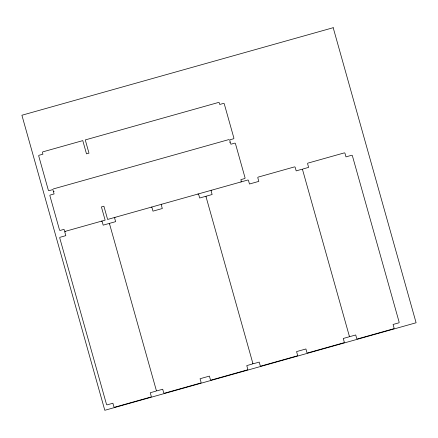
<?xml version="1.0" encoding="UTF-8"?>
<svg xmlns="http://www.w3.org/2000/svg" width="438" height="438" viewBox="0 0 438 438"><rect width="100%" height="100%" fill="white"/><g stroke="black" fill="none" stroke-linecap="round" stroke-linejoin="round"><path stroke-width="0.66" d="M53.354 188.931L228.926 139.563M115.084 217.341A0.646 0.613 -15.8 0 0 114.63 218.108L115.621 221.65L110.02 223.221A0.646 0.613 -15.8 0 0 109.566 223.988L156.322 390.4A0.646 0.613 -15.8 0 1 155.862 391.161L150.261 392.738L151.258 396.28A0.646 0.613 -15.8 0 1 150.798 397.047L114.69 407.198A0.646 0.613 -15.8 0 1 113.902 406.782L112.905 403.245L107.305 404.816A0.646 0.613 -15.8 0 1 106.516 404.405L59.754 237.993A0.646 0.613 -15.8 0 1 60.214 237.226L65.815 235.655L64.824 232.113A0.646 0.613 -15.8 0 1 65.278 231.346L105.125 220.144L101.408 206.922L103.899 206.221L107.617 219.443L247.694 180.056A0.646 0.613 -15.8 0 1 248.483 180.467L249.479 184.009L258.82 181.381L257.823 177.844A0.646 0.613 -15.8 0 1 258.283 177.078L294.391 166.922A0.646 0.613 -15.8 0 1 295.179 167.338L296.176 170.88L301.777 169.303A0.646 0.613 -15.8 0 1 302.565 169.72L349.327 336.127A0.646 0.613 -15.8 0 1 348.867 336.893L343.266 338.47L344.257 342.012A0.646 0.613 -15.8 0 1 343.803 342.773L307.695 352.929A0.646 0.613 -15.8 0 1 306.907 352.513L305.91 348.971L296.57 351.599L297.566 355.141A0.646 0.613 -15.8 0 1 297.106 355.902L260.999 366.058A0.646 0.613 -15.8 0 1 260.21 365.642L259.214 362.1L253.613 363.677A0.646 0.613 -15.8 0 1 252.825 363.261L206.063 196.854A0.646 0.613 -15.8 0 1 206.522 196.087L212.123 194.516L211.132 190.973A0.646 0.613 -15.8 0 1 211.587 190.207M156.322 390.4A0.646 0.613 -15.8 0 0 157.111 390.811L162.712 389.24L163.708 392.776A0.646 0.613 -15.8 0 0 164.496 393.193L200.609 383.042A0.646 0.613 -15.8 0 0 201.064 382.275L200.067 378.733L209.408 376.105L210.404 379.647A0.646 0.613 -15.8 0 0 211.193 380.064L247.3 369.907A0.646 0.613 -15.8 0 0 247.76 369.146L246.764 365.604L252.365 364.027A0.646 0.613 -15.8 0 0 252.825 363.261M109.566 223.988A0.646 0.613 -15.8 0 0 108.777 223.572L103.171 225.148L102.174 221.612A0.646 0.613 -15.8 0 0 101.386 221.195M65.278 231.346A0.646 0.613 -15.8 0 1 64.49 230.93L64.041 229.348L60.307 230.393A0.646 0.613 -15.8 0 1 59.519 229.983L49.905 195.753A0.646 0.613 -15.8 0 1 50.359 194.992L54.093 193.941L53.65 192.353A0.646 0.613 -15.8 0 1 54.104 191.587A0.646 0.613 -15.8 0 1 53.316 191.171L52.872 189.583L49.138 190.634A0.646 0.613 -15.8 0 1 48.35 190.218L38.73 155.994A0.646 0.613 -15.8 0 1 39.19 155.227L42.924 154.176L42.475 152.594A0.646 0.613 -15.8 0 1 42.935 151.827L82.782 140.62L86.494 153.847L88.985 153.147L85.268 139.925L218.502 102.459A0.646 0.613 -15.8 0 1 219.29 102.875L219.739 104.463L223.473 103.412A0.646 0.613 -15.8 0 1 224.261 103.828L233.881 138.052A0.646 0.613 -15.8 0 1 233.421 138.819L229.687 139.864L230.131 141.452A0.646 0.613 -15.8 0 1 229.676 142.219A0.646 0.613 -15.8 0 1 230.465 142.635L230.914 144.222L234.648 143.171A0.646 0.613 -15.8 0 1 235.436 143.587L245.05 177.812A0.646 0.613 -15.8 0 1 244.596 178.578L240.862 179.629L241.305 181.217A0.646 0.613 -15.8 0 1 240.851 181.978M206.063 196.854A0.646 0.613 -15.8 0 0 205.274 196.438L199.673 198.014L198.677 194.472A0.646 0.613 -15.8 0 0 197.888 194.061M161.781 204.212A0.646 0.613 -15.8 0 0 161.321 204.979L162.317 208.521L152.977 211.143L151.986 207.607A0.646 0.613 -15.8 0 0 151.198 207.19M349.327 336.127A0.646 0.613 -15.8 0 0 350.115 336.543L355.716 334.966L356.713 338.508A0.646 0.613 -15.8 0 0 357.501 338.924L393.609 328.768A0.646 0.613 -15.8 0 0 394.069 328.007L393.072 324.465L398.673 322.888A0.646 0.613 -15.8 0 0 399.133 322.122L352.371 155.714A0.646 0.613 -15.8 0 0 351.583 155.298L345.982 156.875L344.985 153.333A0.646 0.613 -15.8 0 0 344.197 152.917L308.089 163.073A0.646 0.613 -15.8 0 0 307.629 163.839L308.626 167.376L303.025 168.953A0.646 0.613 -15.8 0 0 302.565 169.72M333.198 27.709L21.9 115.238L104.802 410.291L416.1 322.762L333.198 27.709"/></g></svg>
